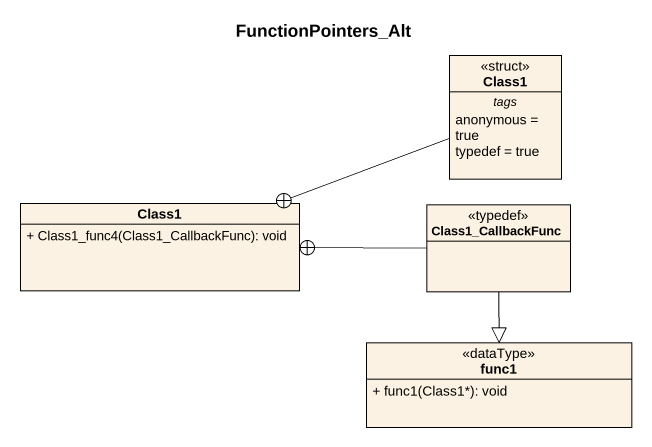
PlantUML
@startuml
title FunctionPointers_Alt
hide circle
hide empty members
skinparam classAttributeIconSize 0
class Class1 <<struct>> {
  -- tags --
  anonymous = true
  typedef = true
}
class "Class1" as Class1_2 {
  + Class1_func4(Class1_CallbackFunc): void
}
class Class1_CallbackFunc <<typedef>>
class func1 <<dataType>> {
  + func1(Class1*): void
}
Class1 -left-+ Class1_2
Class1_CallbackFunc -left-+ Class1_2
Class1_CallbackFunc --|> func1
@enduml
